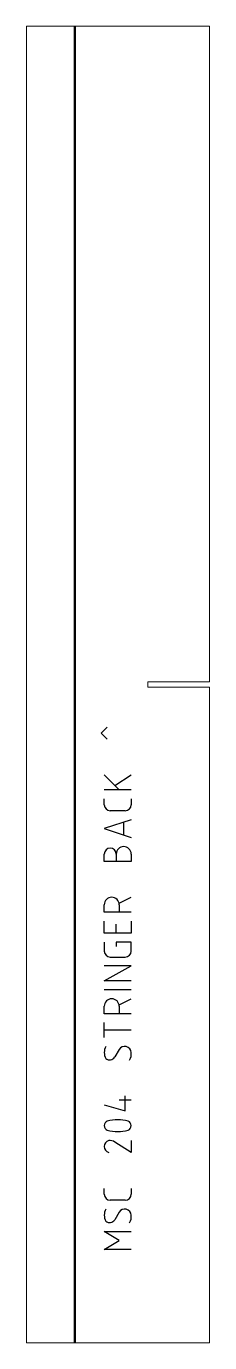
# Model space of a CAD drawing. Header units: millimetres. Extents: x 0 to 68, y 0 to 490.
import ezdxf

# ---------------------------------------------------------------- set-up
doc = ezdxf.new("R2010")
doc.units = ezdxf.units.MM
for name, color, linetype, lineweight in [('IV_BEND', 250, 'Continuous', 50), ('IV_MARK_SURFACE', 2, 'Continuous', 25), ('IV_OUTER_PROFILE', 7, 'Continuous', 5)]:
    doc.layers.add(name, color=color, linetype=linetype, lineweight=lineweight)

msp = doc.modelspace()

# ---------------------------------------------------------------- linework, layer by layer
at = {"layer": 'IV_BEND'}
msp.add_line((18.1, 0), (18.1, 490), dxfattribs=at)
at = {"layer": 'IV_MARK_SURFACE'}
for p, q in [((27.88, 226.89), (30.1, 229.12)), ((30.1, 224.67), (27.88, 226.89)), ((28.99, 211.34), (32.88, 207.45)), ((32.88, 207.45), (38.99, 211.34)), ((32.88, 207.45), (34.55, 205.78)), ((34.55, 205.78), (28.99, 205.78)), ((28.99, 200.23), (28.99, 202.45)), ((38.99, 205.78), (34.55, 205.78)), ((38.99, 202.45), (38.99, 200.23)), ((36.77, 198.01), (31.22, 198.01)), ((38.99, 194.67), (28.99, 191.34)), ((28.99, 191.34), (38.99, 188.01)), ((36.22, 189.12), (36.22, 193.56)), ((28.99, 179.12), (28.99, 181.89)), ((33.44, 181.89), (33.44, 179.12)), ((38.99, 181.89), (38.99, 179.12)), ((33.44, 179.12), (28.99, 179.12)), ((38.99, 179.12), (33.44, 179.12)), ((28.99, 160.23), (28.99, 163.01)), ((34.55, 163.56), (38.99, 165.78)), ((34.55, 163.01), (34.55, 160.23)), ((34.55, 160.23), (28.99, 160.23)), ((28.99, 152.45), (28.99, 156.89)), ((38.99, 160.23), (34.55, 160.23)), ((38.99, 156.89), (38.99, 152.45)), ((33.44, 152.45), (28.99, 152.45)), ((33.44, 152.45), (33.44, 155.78)), ((38.99, 152.45), (33.44, 152.45)), ((28.99, 149.12), (28.99, 145.78)), ((38.99, 149.12), (33.44, 149.12)), ((33.44, 149.12), (33.44, 147.45)), ((38.99, 145.78), (38.99, 149.12)), ((31.22, 143.56), (36.77, 143.56)), ((28.99, 134.67), (38.99, 140.23)), ((38.99, 140.23), (28.99, 140.23)), ((38.99, 134.67), (28.99, 134.67)), ((38.99, 131.34), (28.99, 131.34)), ((34.55, 125.78), (38.99, 128.01)), ((28.99, 122.45), (28.99, 125.23)), ((34.55, 125.23), (34.55, 122.45)), ((34.55, 122.45), (28.99, 122.45)), ((28.99, 116.34), (28.99, 119.12)), ((38.99, 122.45), (34.55, 122.45)), ((38.99, 116.34), (28.99, 116.34)), ((28.99, 113.56), (28.99, 116.34)), ((34.55, 109.12), (32.88, 106.34)), ((28.99, 88.56), (36.77, 86.34)), ((36.77, 90.23), (34.55, 90.23)), ((36.77, 90.23), (36.77, 91.89)), ((38.99, 90.23), (36.77, 90.23)), ((36.77, 86.34), (36.77, 90.23)), ((38.99, 70.78), (32.88, 74.67)), ((38.99, 75.23), (38.99, 70.78)), ((28.99, 55.23), (28.99, 57.45)), ((38.99, 57.45), (38.99, 55.23)), ((36.77, 53.01), (31.22, 53.01)), ((34.55, 48.56), (32.88, 45.78)), ((34.55, 38.01), (28.99, 41.34)), ((28.99, 41.34), (38.99, 41.34)), ((28.99, 34.67), (34.55, 38.01)), ((38.99, 34.67), (28.99, 34.67))]:
    msp.add_line(p, q, dxfattribs=at)
for centre, radius, start, end in [((31.22, 200.23), 2.22, 180, 270), ((36.77, 200.23), 2.22, 270, 360), ((31.22, 181.89), 2.22, 0, 180), ((36.22, 181.89), 2.78, 0, 180), ((31.77, 163.01), 2.78, 360, 180), ((31.22, 145.78), 2.22, 180, 270), ((36.77, 145.78), 2.22, 270, 0), ((31.77, 125.23), 2.78, 360, 180), ((33.68, 108.01), 4.69, 151.7153, 208.2847), ((36.61, 107.91), 2.39, 2.3685, 149.559), ((35.32, 107.29), 3.74, 326.4174, 10.9627), ((30.98, 107.47), 2.21, 229.6263, 329.2984), ((30.79, 80.78), 1.8, 112.4119, 247.5881), ((33.99, 69.01), 13.99, 73.8661, 106.1339), ((33.99, 92.56), 13.99, 253.8661, 286.1339), ((37.17, 80.78), 1.81, 293.0373, 66.9627), ((31.31, 73.01), 2.32, 106.4047, 253.5953), ((31.09, 72.24), 3.02, 53.6911, 98.2364), ((31.22, 55.23), 2.22, 180, 270), ((36.77, 55.23), 2.22, 270, 0), ((33.68, 47.45), 4.69, 151.7153, 208.2847), ((36.61, 47.35), 2.39, 2.3685, 149.559), ((30.98, 46.91), 2.21, 229.6263, 329.2984), ((35.32, 46.74), 3.74, 326.4174, 10.9627)]:
    msp.add_arc(centre, radius, start, end, dxfattribs=at)
at = {"layer": 'IV_OUTER_PROFILE'}
for p, q in [((68.2, 490), (0, 490)), ((0, 490), (0, 0)), ((68.2, 490), (68.2, 246.05)), ((45.2, 243.95), (45.2, 246.05)), ((45.2, 246.05), (68.2, 246.05)), ((68.2, 243.95), (45.2, 243.95)), ((68.2, 243.95), (68.2, 0)), ((68.2, 0), (0, 0))]:
    msp.add_line(p, q, dxfattribs=at)

doc.saveas('drawing.dxf')
